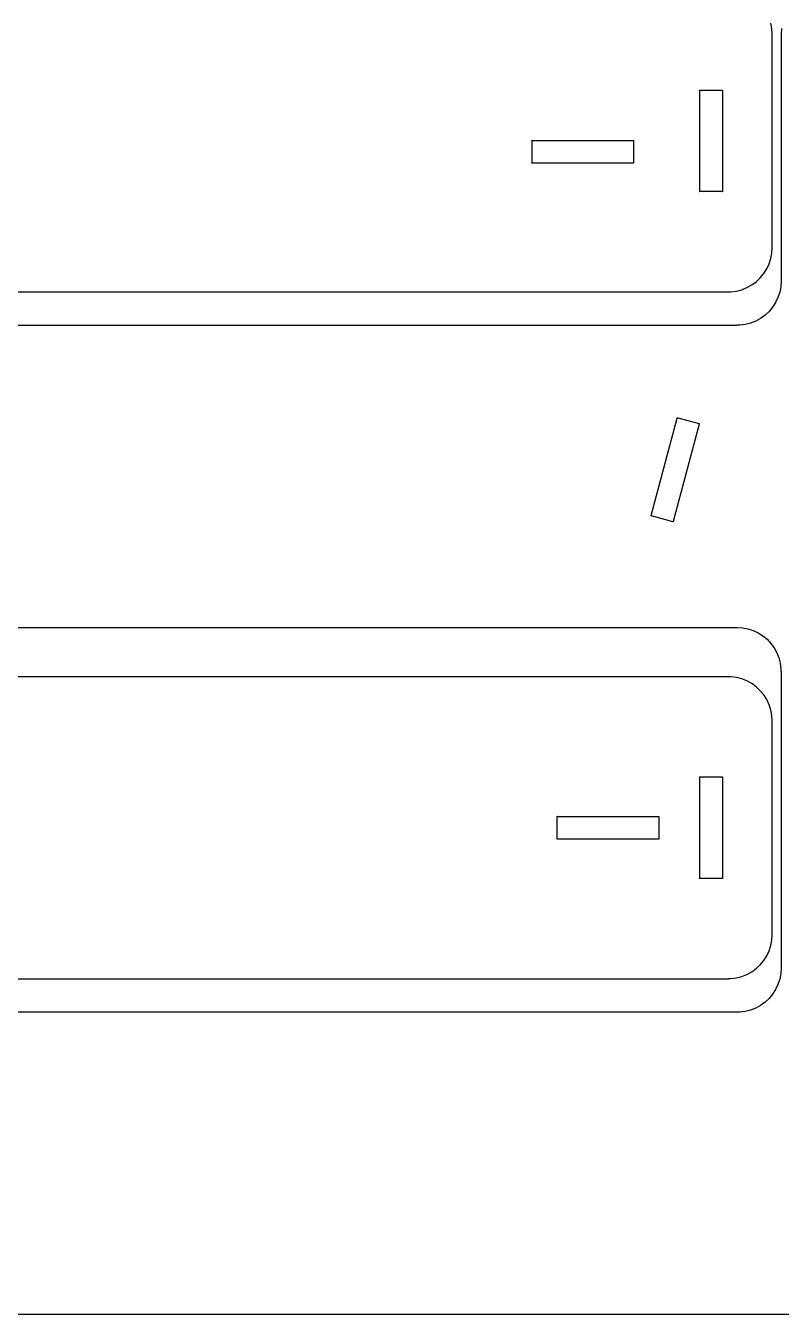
# Model space of a CAD drawing. Header units: metres. Extents: x 0 to 951, y 0 to 536.
# Drawn here: x 549.2 to 720.4, y 0 to 291.9 of the extents above; entities that cross this region are included whole.
import ezdxf

# ---------------------------------------------------------------- set-up
doc = ezdxf.new("R2010")
doc.units = ezdxf.units.M

msp = doc.modelspace()

# ---------------------------------------------------------------- linework, layer by layer
for p, q in [((718.256, 291.253), (718.021, 292.487)), ((718.335, 290), (718.256, 291.253)), ((718.335, 289.995), (718.335, 290)), ((718.335, 290), (718.335, 290)), ((718.335, 241.605), (718.335, 289.995)), ((718.335, 289.995), (718.335, 289.995)), ((720.414, 291.253), (720.335, 290)), ((720.335, 290), (720.335, 289.995)), ((720.335, 289.995), (720.335, 289.995)), ((720.335, 289.995), (720.335, 234.005)), ((701.886, 277.276), (701.888, 277.282)), ((701.888, 277.282), (701.891, 277.288)), ((701.891, 277.288), (701.895, 277.294)), ((701.895, 277.294), (701.899, 277.299)), ((701.899, 277.299), (701.9, 277.3)), ((701.9, 277.3), (701.904, 277.303)), ((701.9, 277.3), (701.9, 277.3)), ((701.9, 277.3), (701.9, 277.3)), ((701.904, 277.303), (701.909, 277.307)), ((701.909, 277.307), (701.915, 277.31)), ((701.915, 277.31), (701.921, 277.313)), ((701.921, 277.313), (701.927, 277.314)), ((701.927, 277.314), (701.934, 277.315)), ((701.934, 277.315), (701.941, 277.315)), ((701.941, 277.315), (701.947, 277.314)), ((701.947, 277.314), (701.953, 277.313)), ((701.953, 277.313), (701.96, 277.31)), ((701.96, 277.31), (701.965, 277.307)), ((701.965, 277.307), (701.971, 277.303)), ((701.971, 277.303), (701.974, 277.3)), ((701.974, 277.3), (706.976, 277.3)), ((706.976, 277.3), (706.977, 277.301)), ((706.977, 277.301), (706.982, 277.305)), ((706.982, 277.305), (706.987, 277.309)), ((706.987, 277.309), (706.993, 277.312)), ((706.993, 277.312), (707, 277.314)), ((707, 277.314), (707.006, 277.315)), ((707.006, 277.315), (707.013, 277.315)), ((707.013, 277.315), (707.019, 277.315)), ((707.019, 277.315), (707.026, 277.314)), ((707.026, 277.314), (707.032, 277.312)), ((707.032, 277.312), (707.038, 277.309)), ((707.038, 277.309), (707.044, 277.305)), ((707.044, 277.305), (707.049, 277.301)), ((707.049, 277.301), (707.05, 277.3)), ((707.05, 277.3), (707.05, 277.3)), ((707.05, 277.3), (707.05, 277.3)), ((707.05, 277.3), (707.053, 277.296)), ((707.053, 277.296), (707.057, 277.291)), ((707.057, 277.291), (707.06, 277.285)), ((707.06, 277.285), (707.063, 277.279)), ((707.063, 277.279), (707.064, 277.273)), ((701.885, 277.269), (701.886, 277.276)), ((701.885, 277.263), (701.885, 277.269)), ((701.885, 277.256), (701.885, 277.263)), ((701.886, 277.25), (701.885, 277.256)), ((701.888, 277.243), (701.886, 277.25)), ((701.891, 277.237), (701.888, 277.243)), ((701.895, 277.232), (701.891, 277.237)), ((701.899, 277.227), (701.895, 277.232)), ((701.9, 277.226), (701.899, 277.227)), ((701.9, 254.374), (701.9, 277.226)), ((707.053, 277.229), (707.05, 277.226)), ((707.05, 277.226), (707.05, 254.374)), ((707.057, 277.235), (707.053, 277.229)), ((707.06, 277.24), (707.057, 277.235)), ((707.063, 277.247), (707.06, 277.24)), ((707.064, 277.253), (707.063, 277.247)), ((707.064, 277.273), (707.065, 277.266)), ((707.065, 277.259), (707.064, 277.253)), ((707.065, 277.266), (707.065, 277.259)), ((663.885, 265.869), (663.886, 265.876)), ((663.885, 265.863), (663.885, 265.869)), ((663.885, 265.856), (663.885, 265.863)), ((663.886, 265.85), (663.885, 265.856)), ((663.886, 265.876), (663.888, 265.882)), ((663.888, 265.843), (663.886, 265.85)), ((663.888, 265.882), (663.891, 265.888)), ((663.891, 265.837), (663.888, 265.843)), ((663.891, 265.888), (663.895, 265.894)), ((663.895, 265.832), (663.891, 265.837)), ((663.895, 265.894), (663.899, 265.899)), ((663.899, 265.827), (663.895, 265.832)), ((663.899, 265.899), (663.9, 265.9)), ((663.9, 265.826), (663.899, 265.827)), ((663.9, 265.9), (663.904, 265.903)), ((663.9, 265.9), (663.9, 265.9)), ((663.9, 265.9), (663.9, 265.9)), ((663.9, 260.824), (663.9, 265.826)), ((663.904, 265.903), (663.909, 265.907)), ((663.909, 265.907), (663.915, 265.91)), ((663.915, 265.91), (663.921, 265.913)), ((663.921, 265.913), (663.927, 265.914)), ((663.927, 265.914), (663.934, 265.915)), ((663.934, 265.915), (663.941, 265.915)), ((663.941, 265.915), (663.947, 265.914)), ((663.947, 265.914), (663.953, 265.913)), ((663.953, 265.913), (663.96, 265.91)), ((663.96, 265.91), (663.965, 265.907)), ((663.965, 265.907), (663.971, 265.903)), ((663.971, 265.903), (663.974, 265.9)), ((663.974, 265.9), (686.826, 265.9)), ((686.826, 265.9), (686.827, 265.901)), ((686.827, 265.901), (686.832, 265.905)), ((686.832, 265.905), (686.837, 265.909)), ((686.837, 265.909), (686.843, 265.912)), ((686.843, 265.912), (686.85, 265.914)), ((686.85, 265.914), (686.856, 265.915)), ((686.856, 265.915), (686.863, 265.915)), ((686.863, 265.915), (686.869, 265.915)), ((686.869, 265.915), (686.876, 265.914)), ((686.876, 265.914), (686.882, 265.912)), ((686.882, 265.912), (686.888, 265.909)), ((686.888, 265.909), (686.894, 265.905)), ((686.894, 265.905), (686.899, 265.901)), ((686.899, 265.901), (686.9, 265.9)), ((686.9, 265.9), (686.9, 265.9)), ((686.9, 265.9), (686.9, 265.9)), ((686.9, 265.9), (686.903, 265.896)), ((686.903, 265.829), (686.9, 265.826)), ((686.9, 265.826), (686.9, 260.824)), ((686.903, 265.896), (686.907, 265.891)), ((686.907, 265.835), (686.903, 265.829)), ((686.907, 265.891), (686.91, 265.885)), ((686.91, 265.84), (686.907, 265.835)), ((686.91, 265.885), (686.913, 265.879)), ((686.913, 265.847), (686.91, 265.84)), ((686.913, 265.879), (686.914, 265.873)), ((686.914, 265.853), (686.913, 265.847)), ((686.914, 265.873), (686.915, 265.866)), ((686.915, 265.859), (686.914, 265.853)), ((686.915, 265.866), (686.915, 265.859)), ((663.885, 260.791), (663.886, 260.797)), ((663.885, 260.784), (663.885, 260.791)), ((663.886, 260.777), (663.885, 260.784)), ((663.886, 260.797), (663.887, 260.803)), ((663.887, 260.771), (663.886, 260.777)), ((663.887, 260.803), (663.89, 260.81)), ((663.89, 260.765), (663.887, 260.771)), ((663.89, 260.81), (663.893, 260.815)), ((663.893, 260.759), (663.89, 260.765)), ((663.893, 260.815), (663.897, 260.821)), ((663.897, 260.754), (663.893, 260.759)), ((663.897, 260.821), (663.9, 260.824)), ((663.9, 260.75), (663.897, 260.754)), ((663.901, 260.749), (663.9, 260.75)), ((663.9, 260.75), (663.9, 260.75)), ((663.9, 260.75), (663.9, 260.75)), ((663.906, 260.745), (663.901, 260.749)), ((663.912, 260.741), (663.906, 260.745)), ((663.918, 260.738), (663.912, 260.741)), ((663.924, 260.736), (663.918, 260.738)), ((663.931, 260.735), (663.924, 260.736)), ((663.937, 260.735), (663.931, 260.735)), ((663.944, 260.735), (663.937, 260.735)), ((663.95, 260.736), (663.944, 260.735)), ((663.957, 260.738), (663.95, 260.736)), ((663.963, 260.741), (663.957, 260.738)), ((663.968, 260.745), (663.963, 260.741)), ((663.973, 260.749), (663.968, 260.745)), ((663.974, 260.75), (663.973, 260.749)), ((686.826, 260.75), (663.974, 260.75)), ((686.829, 260.747), (686.826, 260.75)), ((686.835, 260.743), (686.829, 260.747)), ((686.84, 260.74), (686.835, 260.743)), ((686.847, 260.737), (686.84, 260.74)), ((686.853, 260.736), (686.847, 260.737)), ((686.859, 260.735), (686.853, 260.736)), ((686.866, 260.735), (686.859, 260.735)), ((686.873, 260.736), (686.866, 260.735)), ((686.879, 260.737), (686.873, 260.736)), ((686.885, 260.74), (686.879, 260.737)), ((686.891, 260.743), (686.885, 260.74)), ((686.896, 260.747), (686.891, 260.743)), ((686.9, 260.75), (686.896, 260.747)), ((686.9, 260.824), (686.901, 260.823)), ((686.901, 260.751), (686.9, 260.75)), ((686.9, 260.75), (686.9, 260.75)), ((686.9, 260.75), (686.9, 260.75)), ((686.901, 260.823), (686.905, 260.818)), ((686.905, 260.756), (686.901, 260.751)), ((686.905, 260.818), (686.909, 260.813)), ((686.909, 260.762), (686.905, 260.756)), ((686.909, 260.813), (686.912, 260.807)), ((686.912, 260.768), (686.909, 260.762)), ((686.912, 260.807), (686.914, 260.8)), ((686.914, 260.774), (686.912, 260.768)), ((686.914, 260.8), (686.915, 260.794)), ((686.915, 260.781), (686.914, 260.774)), ((686.915, 260.794), (686.915, 260.787)), ((686.915, 260.787), (686.915, 260.781)), ((701.885, 254.341), (701.886, 254.347)), ((701.885, 254.334), (701.885, 254.341)), ((701.886, 254.327), (701.885, 254.334)), ((701.886, 254.347), (701.887, 254.353)), ((701.887, 254.321), (701.886, 254.327)), ((701.887, 254.353), (701.89, 254.36)), ((701.89, 254.315), (701.887, 254.321)), ((701.89, 254.36), (701.893, 254.365)), ((701.893, 254.309), (701.89, 254.315)), ((701.893, 254.365), (701.897, 254.371)), ((701.897, 254.304), (701.893, 254.309)), ((701.897, 254.371), (701.9, 254.374)), ((701.9, 254.3), (701.897, 254.304)), ((701.901, 254.299), (701.9, 254.3)), ((701.9, 254.3), (701.9, 254.3)), ((701.9, 254.3), (701.9, 254.3)), ((701.906, 254.295), (701.901, 254.299)), ((701.912, 254.291), (701.906, 254.295)), ((701.918, 254.288), (701.912, 254.291)), ((701.924, 254.286), (701.918, 254.288)), ((701.931, 254.285), (701.924, 254.286)), ((701.937, 254.285), (701.931, 254.285)), ((701.944, 254.285), (701.937, 254.285)), ((701.95, 254.286), (701.944, 254.285)), ((701.957, 254.288), (701.95, 254.286)), ((701.963, 254.291), (701.957, 254.288)), ((701.968, 254.295), (701.963, 254.291)), ((701.973, 254.299), (701.968, 254.295)), ((701.974, 254.3), (701.973, 254.299)), ((706.976, 254.3), (701.974, 254.3)), ((706.979, 254.297), (706.976, 254.3)), ((706.985, 254.293), (706.979, 254.297)), ((706.99, 254.29), (706.985, 254.293)), ((706.997, 254.287), (706.99, 254.29)), ((707.003, 254.286), (706.997, 254.287)), ((707.009, 254.285), (707.003, 254.286)), ((707.016, 254.285), (707.009, 254.285)), ((707.023, 254.286), (707.016, 254.285)), ((707.029, 254.287), (707.023, 254.286)), ((707.035, 254.29), (707.029, 254.287)), ((707.041, 254.293), (707.035, 254.29)), ((707.046, 254.297), (707.041, 254.293)), ((707.05, 254.3), (707.046, 254.297)), ((707.05, 254.374), (707.051, 254.373)), ((707.051, 254.301), (707.05, 254.3)), ((707.05, 254.3), (707.05, 254.3)), ((707.05, 254.3), (707.05, 254.3)), ((707.051, 254.373), (707.055, 254.368)), ((707.055, 254.306), (707.051, 254.301)), ((707.055, 254.368), (707.059, 254.363)), ((707.059, 254.312), (707.055, 254.306)), ((707.059, 254.363), (707.062, 254.357)), ((707.062, 254.318), (707.059, 254.312)), ((707.062, 254.357), (707.064, 254.35)), ((707.064, 254.324), (707.062, 254.318)), ((707.064, 254.35), (707.065, 254.344)), ((707.065, 254.331), (707.064, 254.324)), ((707.065, 254.344), (707.065, 254.337)), ((707.065, 254.337), (707.065, 254.331)), ((718.021, 239.113), (718.256, 240.347)), ((718.256, 240.347), (718.335, 241.6)), ((718.335, 241.6), (718.335, 241.605)), ((718.335, 241.605), (718.335, 241.605)), ((718.335, 241.6), (718.335, 241.6)), ((716.425, 235.722), (717.098, 236.782)), ((717.098, 236.782), (717.633, 237.919)), ((717.633, 237.919), (718.021, 239.113)), ((713.693, 233.157), (714.709, 233.895)), ((714.709, 233.895), (715.625, 234.755)), ((715.625, 234.755), (716.425, 235.722)), ((720.335, 234), (720.256, 232.747)), ((720.335, 234.005), (720.335, 234.005)), ((720.335, 234.005), (720.335, 234)), ((720.335, 234), (720.335, 234)), ((388.005, 231.6), (708.33, 231.6)), ((708.33, 231.6), (708.33, 231.62)), ((708.33, 231.62), (708.963, 231.62)), ((708.963, 231.62), (710.209, 231.777)), ((710.209, 231.777), (711.425, 232.089)), ((711.425, 232.089), (712.593, 232.552)), ((712.593, 232.552), (713.693, 233.157)), ((720.021, 231.513), (719.633, 230.319)), ((720.256, 232.747), (720.021, 231.513)), ((718.425, 228.122), (717.625, 227.155)), ((719.098, 229.182), (718.425, 228.122)), ((719.633, 230.319), (719.098, 229.182)), ((714.593, 224.952), (713.425, 224.489)), ((715.693, 225.557), (714.593, 224.952)), ((716.709, 226.295), (715.693, 225.557)), ((717.625, 227.155), (716.709, 226.295)), ((710.33, 224), (390.005, 224)), ((710.963, 224.02), (710.33, 224.02)), ((710.33, 224.02), (710.33, 224)), ((712.209, 224.177), (710.963, 224.02)), ((713.425, 224.489), (712.209, 224.177)), ((690.907, 180.912), (696.821, 202.985)), ((701.796, 201.652), (695.882, 179.579)), ((696.814, 203.015), (696.815, 203.022)), ((696.814, 203.008), (696.814, 203.015)), ((696.815, 203.002), (696.814, 203.008)), ((696.815, 203.022), (696.817, 203.028)), ((696.817, 202.995), (696.815, 203.002)), ((696.817, 203.028), (696.82, 203.034)), ((696.819, 202.989), (696.817, 202.995)), ((696.821, 202.985), (696.819, 202.989)), ((696.82, 203.034), (696.823, 203.04)), ((696.823, 203.04), (696.827, 203.045)), ((696.827, 203.045), (696.831, 203.05)), ((696.831, 203.05), (696.836, 203.054)), ((696.836, 203.054), (696.841, 203.057)), ((696.841, 203.057), (696.842, 203.058)), ((696.841, 203.057), (696.841, 203.057)), ((696.841, 203.057), (696.841, 203.057)), ((696.842, 203.058), (696.848, 203.06)), ((696.848, 203.06), (696.854, 203.062)), ((696.854, 203.062), (696.861, 203.064)), ((696.861, 203.064), (696.868, 203.064)), ((696.868, 203.064), (696.874, 203.063)), ((696.874, 203.063), (696.881, 203.062)), ((696.881, 203.062), (696.887, 203.06)), ((696.887, 203.06), (696.893, 203.057)), ((696.893, 203.057), (696.898, 203.053)), ((696.898, 203.053), (696.903, 203.049)), ((696.903, 203.049), (696.908, 203.044)), ((696.908, 203.044), (696.912, 203.039)), ((696.912, 203.039), (696.912, 203.038)), ((696.912, 203.038), (701.743, 201.743)), ((701.743, 201.743), (701.748, 201.745)), ((701.748, 201.745), (701.754, 201.748)), ((701.754, 201.748), (701.76, 201.749)), ((701.76, 201.749), (701.767, 201.75)), ((701.767, 201.75), (701.773, 201.75)), ((701.773, 201.75), (701.78, 201.749)), ((701.78, 201.749), (701.786, 201.747)), ((701.786, 201.747), (701.793, 201.745)), ((701.793, 201.745), (701.798, 201.742)), ((701.797, 201.653), (701.796, 201.652)), ((701.803, 201.657), (701.797, 201.653)), ((701.798, 201.742), (701.804, 201.738)), ((701.808, 201.661), (701.803, 201.657)), ((701.804, 201.738), (701.808, 201.733)), ((701.808, 201.733), (701.813, 201.728)), ((701.812, 201.666), (701.808, 201.661)), ((701.815, 201.672), (701.812, 201.666)), ((701.813, 201.728), (701.815, 201.724)), ((701.815, 201.724), (701.815, 201.724)), ((701.815, 201.724), (701.815, 201.724)), ((701.815, 201.724), (701.816, 201.722)), ((701.818, 201.678), (701.815, 201.672)), ((701.816, 201.722), (701.819, 201.716)), ((701.82, 201.684), (701.818, 201.678)), ((701.819, 201.716), (701.821, 201.71)), ((701.822, 201.69), (701.82, 201.684)), ((701.821, 201.71), (701.822, 201.704)), ((701.822, 201.704), (701.822, 201.697)), ((701.822, 201.697), (701.822, 201.69)), ((690.881, 180.874), (690.883, 180.88)), ((690.881, 180.867), (690.881, 180.874)), ((690.881, 180.861), (690.881, 180.867)), ((690.882, 180.854), (690.881, 180.861)), ((690.884, 180.848), (690.882, 180.854)), ((690.883, 180.88), (690.885, 180.887)), ((690.887, 180.842), (690.884, 180.848)), ((690.885, 180.887), (690.888, 180.893)), ((690.888, 180.841), (690.887, 180.842)), ((690.888, 180.893), (690.891, 180.898)), ((690.888, 180.84), (690.888, 180.841)), ((690.888, 180.841), (690.888, 180.841)), ((690.891, 180.836), (690.888, 180.84)), ((690.891, 180.898), (690.895, 180.903)), ((690.895, 180.831), (690.891, 180.836)), ((690.895, 180.903), (690.9, 180.908)), ((690.899, 180.827), (690.895, 180.831)), ((690.905, 180.823), (690.899, 180.827)), ((690.9, 180.908), (690.906, 180.912)), ((690.91, 180.819), (690.905, 180.823)), ((690.906, 180.912), (690.907, 180.912)), ((690.917, 180.817), (690.91, 180.819)), ((690.923, 180.815), (690.917, 180.817)), ((690.93, 180.814), (690.923, 180.815)), ((690.936, 180.814), (690.93, 180.814)), ((690.943, 180.815), (690.936, 180.814)), ((690.949, 180.817), (690.943, 180.815)), ((690.955, 180.819), (690.949, 180.817)), ((690.96, 180.821), (690.955, 180.819)), ((695.791, 179.527), (690.96, 180.821)), ((695.791, 179.525), (695.791, 179.527)), ((695.795, 179.52), (695.791, 179.525)), ((695.8, 179.515), (695.795, 179.52)), ((695.805, 179.511), (695.8, 179.515)), ((695.81, 179.507), (695.805, 179.511)), ((695.816, 179.504), (695.81, 179.507)), ((695.822, 179.502), (695.816, 179.504)), ((695.829, 179.501), (695.822, 179.502)), ((695.835, 179.501), (695.829, 179.501)), ((695.842, 179.501), (695.835, 179.501)), ((695.849, 179.502), (695.842, 179.501)), ((695.855, 179.504), (695.849, 179.502)), ((695.861, 179.507), (695.855, 179.504)), ((695.862, 179.508), (695.861, 179.507)), ((695.867, 179.51), (695.862, 179.508)), ((695.862, 179.508), (695.862, 179.508)), ((695.862, 179.508), (695.862, 179.508)), ((695.872, 179.514), (695.867, 179.51)), ((695.876, 179.519), (695.872, 179.514)), ((695.88, 179.525), (695.876, 179.519)), ((695.883, 179.53), (695.88, 179.525)), ((695.882, 179.579), (695.884, 179.575)), ((695.886, 179.536), (695.883, 179.53)), ((695.884, 179.575), (695.886, 179.569)), ((695.886, 179.569), (695.888, 179.563)), ((695.888, 179.543), (695.886, 179.536)), ((695.888, 179.563), (695.889, 179.556)), ((695.889, 179.549), (695.888, 179.543)), ((695.889, 179.556), (695.889, 179.549)), ((390.005, 155.6), (710.33, 155.6)), ((710.33, 155.6), (710.33, 155.6)), ((710.33, 155.6), (710.335, 155.6)), ((710.335, 155.6), (711.588, 155.521)), ((711.588, 155.521), (712.822, 155.286)), ((712.822, 155.286), (714.016, 154.898)), ((714.016, 154.898), (715.153, 154.363)), ((715.153, 154.363), (716.213, 153.69)), ((716.213, 153.69), (717.18, 152.89)), ((717.18, 152.89), (718.04, 151.974)), ((718.04, 151.974), (718.778, 150.958)), ((718.778, 150.958), (719.383, 149.858)), ((719.383, 149.858), (719.846, 148.69)), ((719.846, 148.69), (720.158, 147.474)), ((720.158, 147.474), (720.315, 146.228)), ((720.315, 146.228), (720.315, 145.595)), ((708.33, 144.4), (388.005, 144.4)), ((708.33, 144.38), (708.33, 144.4)), ((708.963, 144.38), (708.33, 144.38)), ((710.209, 144.223), (708.963, 144.38)), ((711.425, 143.911), (710.209, 144.223)), ((712.593, 143.448), (711.425, 143.911)), ((713.693, 142.843), (712.593, 143.448)), ((720.315, 145.595), (720.335, 145.595)), ((720.335, 145.595), (720.335, 78.405)), ((714.709, 142.105), (713.693, 142.843)), ((715.625, 141.245), (714.709, 142.105)), ((716.425, 140.278), (715.625, 141.245)), ((717.098, 139.218), (716.425, 140.278)), ((717.633, 138.081), (717.098, 139.218)), ((718.021, 136.887), (717.633, 138.081)), ((718.256, 135.653), (718.021, 136.887)), ((718.335, 134.4), (718.256, 135.653)), ((718.335, 134.395), (718.335, 134.4)), ((718.335, 134.4), (718.335, 134.4)), ((718.335, 86.005), (718.335, 134.395)), ((718.335, 134.395), (718.335, 134.395)), ((701.885, 121.669), (701.886, 121.676)), ((701.885, 121.663), (701.885, 121.669)), ((701.885, 121.656), (701.885, 121.663)), ((701.886, 121.65), (701.885, 121.656)), ((701.886, 121.676), (701.888, 121.682)), ((701.888, 121.643), (701.886, 121.65)), ((701.888, 121.682), (701.891, 121.688)), ((701.891, 121.637), (701.888, 121.643)), ((701.891, 121.688), (701.895, 121.694)), ((701.895, 121.632), (701.891, 121.637)), ((701.895, 121.694), (701.899, 121.699)), ((701.899, 121.627), (701.895, 121.632)), ((701.899, 121.699), (701.9, 121.7)), ((701.9, 121.626), (701.899, 121.627)), ((701.9, 121.7), (701.904, 121.703)), ((701.9, 121.7), (701.9, 121.7)), ((701.9, 121.7), (701.9, 121.7)), ((701.9, 98.7743), (701.9, 121.626)), ((701.904, 121.703), (701.909, 121.707)), ((701.909, 121.707), (701.915, 121.71)), ((701.915, 121.71), (701.921, 121.713)), ((701.921, 121.713), (701.927, 121.714)), ((701.927, 121.714), (701.934, 121.715)), ((701.934, 121.715), (701.941, 121.715)), ((701.941, 121.715), (701.947, 121.714)), ((701.947, 121.714), (701.953, 121.713)), ((701.953, 121.713), (701.96, 121.71)), ((701.96, 121.71), (701.965, 121.707)), ((701.965, 121.707), (701.971, 121.703)), ((701.971, 121.703), (701.974, 121.7)), ((701.974, 121.7), (706.976, 121.7)), ((706.976, 121.7), (706.977, 121.701)), ((706.977, 121.701), (706.982, 121.705)), ((706.982, 121.705), (706.987, 121.709)), ((706.987, 121.709), (706.993, 121.712)), ((706.993, 121.712), (707, 121.714)), ((707, 121.714), (707.006, 121.715)), ((707.006, 121.715), (707.013, 121.715)), ((707.013, 121.715), (707.019, 121.715)), ((707.019, 121.715), (707.026, 121.714)), ((707.026, 121.714), (707.032, 121.712)), ((707.032, 121.712), (707.038, 121.709)), ((707.038, 121.709), (707.044, 121.705)), ((707.044, 121.705), (707.049, 121.701)), ((707.049, 121.701), (707.05, 121.7)), ((707.05, 121.7), (707.05, 121.7)), ((707.05, 121.7), (707.05, 121.7)), ((707.05, 121.7), (707.053, 121.696)), ((707.053, 121.629), (707.05, 121.626)), ((707.05, 121.626), (707.05, 98.7743)), ((707.053, 121.696), (707.057, 121.691)), ((707.057, 121.635), (707.053, 121.629)), ((707.057, 121.691), (707.06, 121.685)), ((707.06, 121.64), (707.057, 121.635)), ((707.06, 121.685), (707.063, 121.679)), ((707.063, 121.647), (707.06, 121.64)), ((707.063, 121.679), (707.064, 121.673)), ((707.064, 121.653), (707.063, 121.647)), ((707.064, 121.673), (707.065, 121.666)), ((707.065, 121.659), (707.064, 121.653)), ((707.065, 121.666), (707.065, 121.659)), ((669.585, 112.741), (669.586, 112.748)), ((669.585, 112.734), (669.585, 112.741)), ((669.586, 112.728), (669.585, 112.734)), ((669.586, 112.748), (669.587, 112.754)), ((669.587, 112.722), (669.586, 112.728)), ((669.587, 112.754), (669.59, 112.76)), ((669.59, 112.715), (669.587, 112.722)), ((669.59, 112.76), (669.593, 112.766)), ((669.593, 112.71), (669.59, 112.715)), ((669.593, 112.766), (669.597, 112.771)), ((669.597, 112.704), (669.593, 112.71)), ((669.597, 112.771), (669.6, 112.775)), ((669.6, 112.701), (669.597, 112.704)), ((669.6, 112.775), (669.601, 112.776)), ((669.6, 112.775), (669.6, 112.775)), ((669.6, 112.775), (669.6, 112.775)), ((669.6, 107.699), (669.6, 112.701)), ((669.601, 112.776), (669.606, 112.78)), ((669.606, 112.78), (669.612, 112.784)), ((669.612, 112.784), (669.618, 112.787)), ((669.618, 112.787), (669.624, 112.789)), ((669.624, 112.789), (669.631, 112.79)), ((669.631, 112.79), (669.637, 112.79)), ((669.637, 112.79), (669.644, 112.79)), ((669.644, 112.79), (669.65, 112.789)), ((669.65, 112.789), (669.657, 112.787)), ((669.657, 112.787), (669.663, 112.784)), ((669.663, 112.784), (669.668, 112.78)), ((669.668, 112.78), (669.673, 112.776)), ((669.673, 112.776), (669.674, 112.775)), ((669.674, 112.775), (692.526, 112.775)), ((692.526, 112.775), (692.529, 112.778)), ((692.529, 112.778), (692.535, 112.782)), ((692.535, 112.782), (692.54, 112.785)), ((692.54, 112.785), (692.547, 112.788)), ((692.547, 112.788), (692.553, 112.789)), ((692.553, 112.789), (692.559, 112.79)), ((692.559, 112.79), (692.566, 112.79)), ((692.566, 112.79), (692.573, 112.789)), ((692.573, 112.789), (692.579, 112.788)), ((692.579, 112.788), (692.585, 112.785)), ((692.585, 112.785), (692.591, 112.782)), ((692.591, 112.782), (692.596, 112.778)), ((692.596, 112.778), (692.6, 112.775)), ((692.6, 112.775), (692.6, 112.775)), ((692.6, 112.775), (692.6, 112.775)), ((692.6, 112.775), (692.601, 112.774)), ((692.601, 112.702), (692.6, 112.701)), ((692.6, 112.701), (692.6, 107.699)), ((692.601, 112.774), (692.605, 112.769)), ((692.605, 112.707), (692.601, 112.702)), ((692.605, 112.769), (692.609, 112.763)), ((692.609, 112.712), (692.605, 112.707)), ((692.609, 112.763), (692.612, 112.757)), ((692.612, 112.718), (692.609, 112.712)), ((692.612, 112.757), (692.614, 112.751)), ((692.614, 112.725), (692.612, 112.718)), ((692.614, 112.751), (692.615, 112.744)), ((692.615, 112.731), (692.614, 112.725)), ((692.615, 112.744), (692.615, 112.738)), ((692.615, 112.738), (692.615, 112.731)), ((669.585, 107.669), (669.586, 107.675)), ((669.585, 107.662), (669.585, 107.669)), ((669.585, 107.656), (669.585, 107.662)), ((669.586, 107.649), (669.585, 107.656)), ((669.586, 107.675), (669.588, 107.682)), ((669.588, 107.643), (669.586, 107.649)), ((669.588, 107.682), (669.591, 107.688)), ((669.591, 107.637), (669.588, 107.643)), ((669.591, 107.688), (669.595, 107.693)), ((669.595, 107.631), (669.591, 107.637)), ((669.595, 107.693), (669.599, 107.698)), ((669.599, 107.626), (669.595, 107.631)), ((669.599, 107.698), (669.6, 107.699)), ((669.6, 107.625), (669.599, 107.626)), ((669.604, 107.622), (669.6, 107.625)), ((669.6, 107.625), (669.6, 107.625)), ((669.6, 107.625), (669.6, 107.625)), ((669.609, 107.618), (669.604, 107.622)), ((669.615, 107.615), (669.609, 107.618)), ((669.621, 107.612), (669.615, 107.615)), ((669.627, 107.611), (669.621, 107.612)), ((669.634, 107.61), (669.627, 107.611)), ((669.641, 107.61), (669.634, 107.61)), ((669.647, 107.611), (669.641, 107.61)), ((669.653, 107.612), (669.647, 107.611)), ((669.66, 107.615), (669.653, 107.612)), ((669.665, 107.618), (669.66, 107.615)), ((669.671, 107.622), (669.665, 107.618)), ((669.674, 107.625), (669.671, 107.622)), ((692.526, 107.625), (669.674, 107.625)), ((692.527, 107.624), (692.526, 107.625)), ((692.532, 107.62), (692.527, 107.624)), ((692.537, 107.616), (692.532, 107.62)), ((692.543, 107.613), (692.537, 107.616)), ((692.55, 107.611), (692.543, 107.613)), ((692.556, 107.61), (692.55, 107.611)), ((692.563, 107.61), (692.556, 107.61)), ((692.569, 107.61), (692.563, 107.61)), ((692.576, 107.611), (692.569, 107.61)), ((692.582, 107.613), (692.576, 107.611)), ((692.588, 107.616), (692.582, 107.613)), ((692.594, 107.62), (692.588, 107.616)), ((692.599, 107.624), (692.594, 107.62)), ((692.6, 107.625), (692.599, 107.624)), ((692.6, 107.699), (692.603, 107.696)), ((692.603, 107.629), (692.6, 107.625)), ((692.6, 107.625), (692.6, 107.625)), ((692.6, 107.625), (692.6, 107.625)), ((692.603, 107.696), (692.607, 107.69)), ((692.607, 107.634), (692.603, 107.629)), ((692.607, 107.69), (692.61, 107.685)), ((692.61, 107.64), (692.607, 107.634)), ((692.61, 107.685), (692.613, 107.678)), ((692.613, 107.646), (692.61, 107.64)), ((692.613, 107.678), (692.614, 107.672)), ((692.614, 107.652), (692.613, 107.646)), ((692.614, 107.672), (692.615, 107.666)), ((692.615, 107.659), (692.614, 107.652)), ((692.615, 107.666), (692.615, 107.659)), ((701.885, 98.7405), (701.886, 98.7471)), ((701.885, 98.7339), (701.885, 98.7405)), ((701.886, 98.7274), (701.885, 98.7339)), ((701.886, 98.7471), (701.887, 98.7535)), ((701.887, 98.721), (701.886, 98.7274)), ((701.887, 98.7535), (701.89, 98.7596)), ((701.89, 98.7148), (701.887, 98.721)), ((701.89, 98.7596), (701.893, 98.7654)), ((701.893, 98.709), (701.89, 98.7148)), ((701.893, 98.7654), (701.897, 98.7708)), ((701.897, 98.7037), (701.893, 98.709)), ((701.897, 98.7708), (701.9, 98.7743)), ((701.9, 98.7001), (701.897, 98.7037)), ((701.9, 98.7), (701.9, 98.7001)), ((701.901, 98.6988), (701.9, 98.7)), ((701.9, 98.7), (701.9, 98.7)), ((701.906, 98.6946), (701.901, 98.6988)), ((701.912, 98.6911), (701.906, 98.6946)), ((701.918, 98.6883), (701.912, 98.6911)), ((701.924, 98.6862), (701.918, 98.6883)), ((701.931, 98.685), (701.924, 98.6862)), ((701.937, 98.6846), (701.931, 98.685)), ((701.944, 98.685), (701.937, 98.6846)), ((701.95, 98.6862), (701.944, 98.685)), ((701.957, 98.6883), (701.95, 98.6862)), ((701.963, 98.6911), (701.957, 98.6883)), ((701.968, 98.6946), (701.963, 98.6911)), ((701.973, 98.6988), (701.968, 98.6946)), ((701.974, 98.7), (701.973, 98.6988)), ((706.976, 98.7), (701.974, 98.7)), ((706.979, 98.6967), (706.976, 98.7)), ((706.985, 98.6928), (706.979, 98.6967)), ((706.99, 98.6896), (706.985, 98.6928)), ((706.997, 98.6872), (706.99, 98.6896)), ((707.003, 98.6855), (706.997, 98.6872)), ((707.009, 98.6847), (707.003, 98.6855)), ((707.016, 98.6847), (707.009, 98.6847)), ((707.023, 98.6855), (707.016, 98.6847)), ((707.029, 98.6872), (707.023, 98.6855)), ((707.035, 98.6896), (707.029, 98.6872)), ((707.041, 98.6928), (707.035, 98.6896)), ((707.046, 98.6967), (707.041, 98.6928)), ((707.05, 98.7), (707.046, 98.6967)), ((707.05, 98.7743), (707.051, 98.7732)), ((707.051, 98.7012), (707.05, 98.7001)), ((707.05, 98.7001), (707.05, 98.7)), ((707.05, 98.7), (707.05, 98.7)), ((707.051, 98.7732), (707.055, 98.7682)), ((707.055, 98.7063), (707.051, 98.7012)), ((707.055, 98.7682), (707.059, 98.7626)), ((707.059, 98.7119), (707.055, 98.7063)), ((707.059, 98.7626), (707.062, 98.7566)), ((707.062, 98.7178), (707.059, 98.7119)), ((707.062, 98.7566), (707.064, 98.7503)), ((707.064, 98.7241), (707.062, 98.7178)), ((707.064, 98.7503), (707.065, 98.7438)), ((707.065, 98.7306), (707.064, 98.7241)), ((707.065, 98.7438), (707.065, 98.7372)), ((707.065, 98.7372), (707.065, 98.7306)), ((718.021, 83.5131), (718.256, 84.7467)), ((718.256, 84.7467), (718.335, 86)), ((718.335, 86), (718.335, 86.005)), ((718.335, 86.005), (718.335, 86.005)), ((718.335, 86), (718.335, 86)), ((717.098, 81.1825), (717.633, 82.3188)), ((717.633, 82.3188), (718.021, 83.5131)), ((714.709, 78.2949), (715.625, 79.1545)), ((715.625, 79.1545), (716.425, 80.1221)), ((716.425, 80.1221), (717.098, 81.1825)), ((388.005, 76), (708.33, 76)), ((708.33, 76), (708.33, 76.0197)), ((708.33, 76.0197), (708.963, 76.0197)), ((708.963, 76.0197), (710.209, 76.1771)), ((710.209, 76.1771), (711.425, 76.4894)), ((711.425, 76.4894), (712.593, 76.9517)), ((712.593, 76.9517), (713.693, 77.5567)), ((713.693, 77.5567), (714.709, 78.2949)), ((720.021, 75.9131), (719.633, 74.7188)), ((720.256, 77.1467), (720.021, 75.9131)), ((720.335, 78.4), (720.256, 77.1467)), ((720.335, 78.405), (720.335, 78.405)), ((720.335, 78.405), (720.335, 78.4)), ((720.335, 78.4), (720.335, 78.4)), ((719.098, 73.5825), (718.425, 72.5221)), ((719.633, 74.7188), (719.098, 73.5825)), ((716.709, 70.6949), (715.693, 69.9567)), ((717.625, 71.5545), (716.709, 70.6949)), ((718.425, 72.5221), (717.625, 71.5545)), ((710.33, 68.4), (390.005, 68.4)), ((710.963, 68.4197), (710.33, 68.4197)), ((710.33, 68.4197), (710.33, 68.4)), ((712.209, 68.5771), (710.963, 68.4197)), ((713.425, 68.8894), (712.209, 68.5771)), ((714.593, 69.3517), (713.425, 68.8894)), ((715.693, 69.9567), (714.593, 69.3517)), ((390.005, 0), (720.335, 0)), ((720.335, 0), (720.335, 0)), ((720.335, 0), (786.33, 0))]:
    msp.add_line(p, q)

doc.saveas('drawing.dxf')
